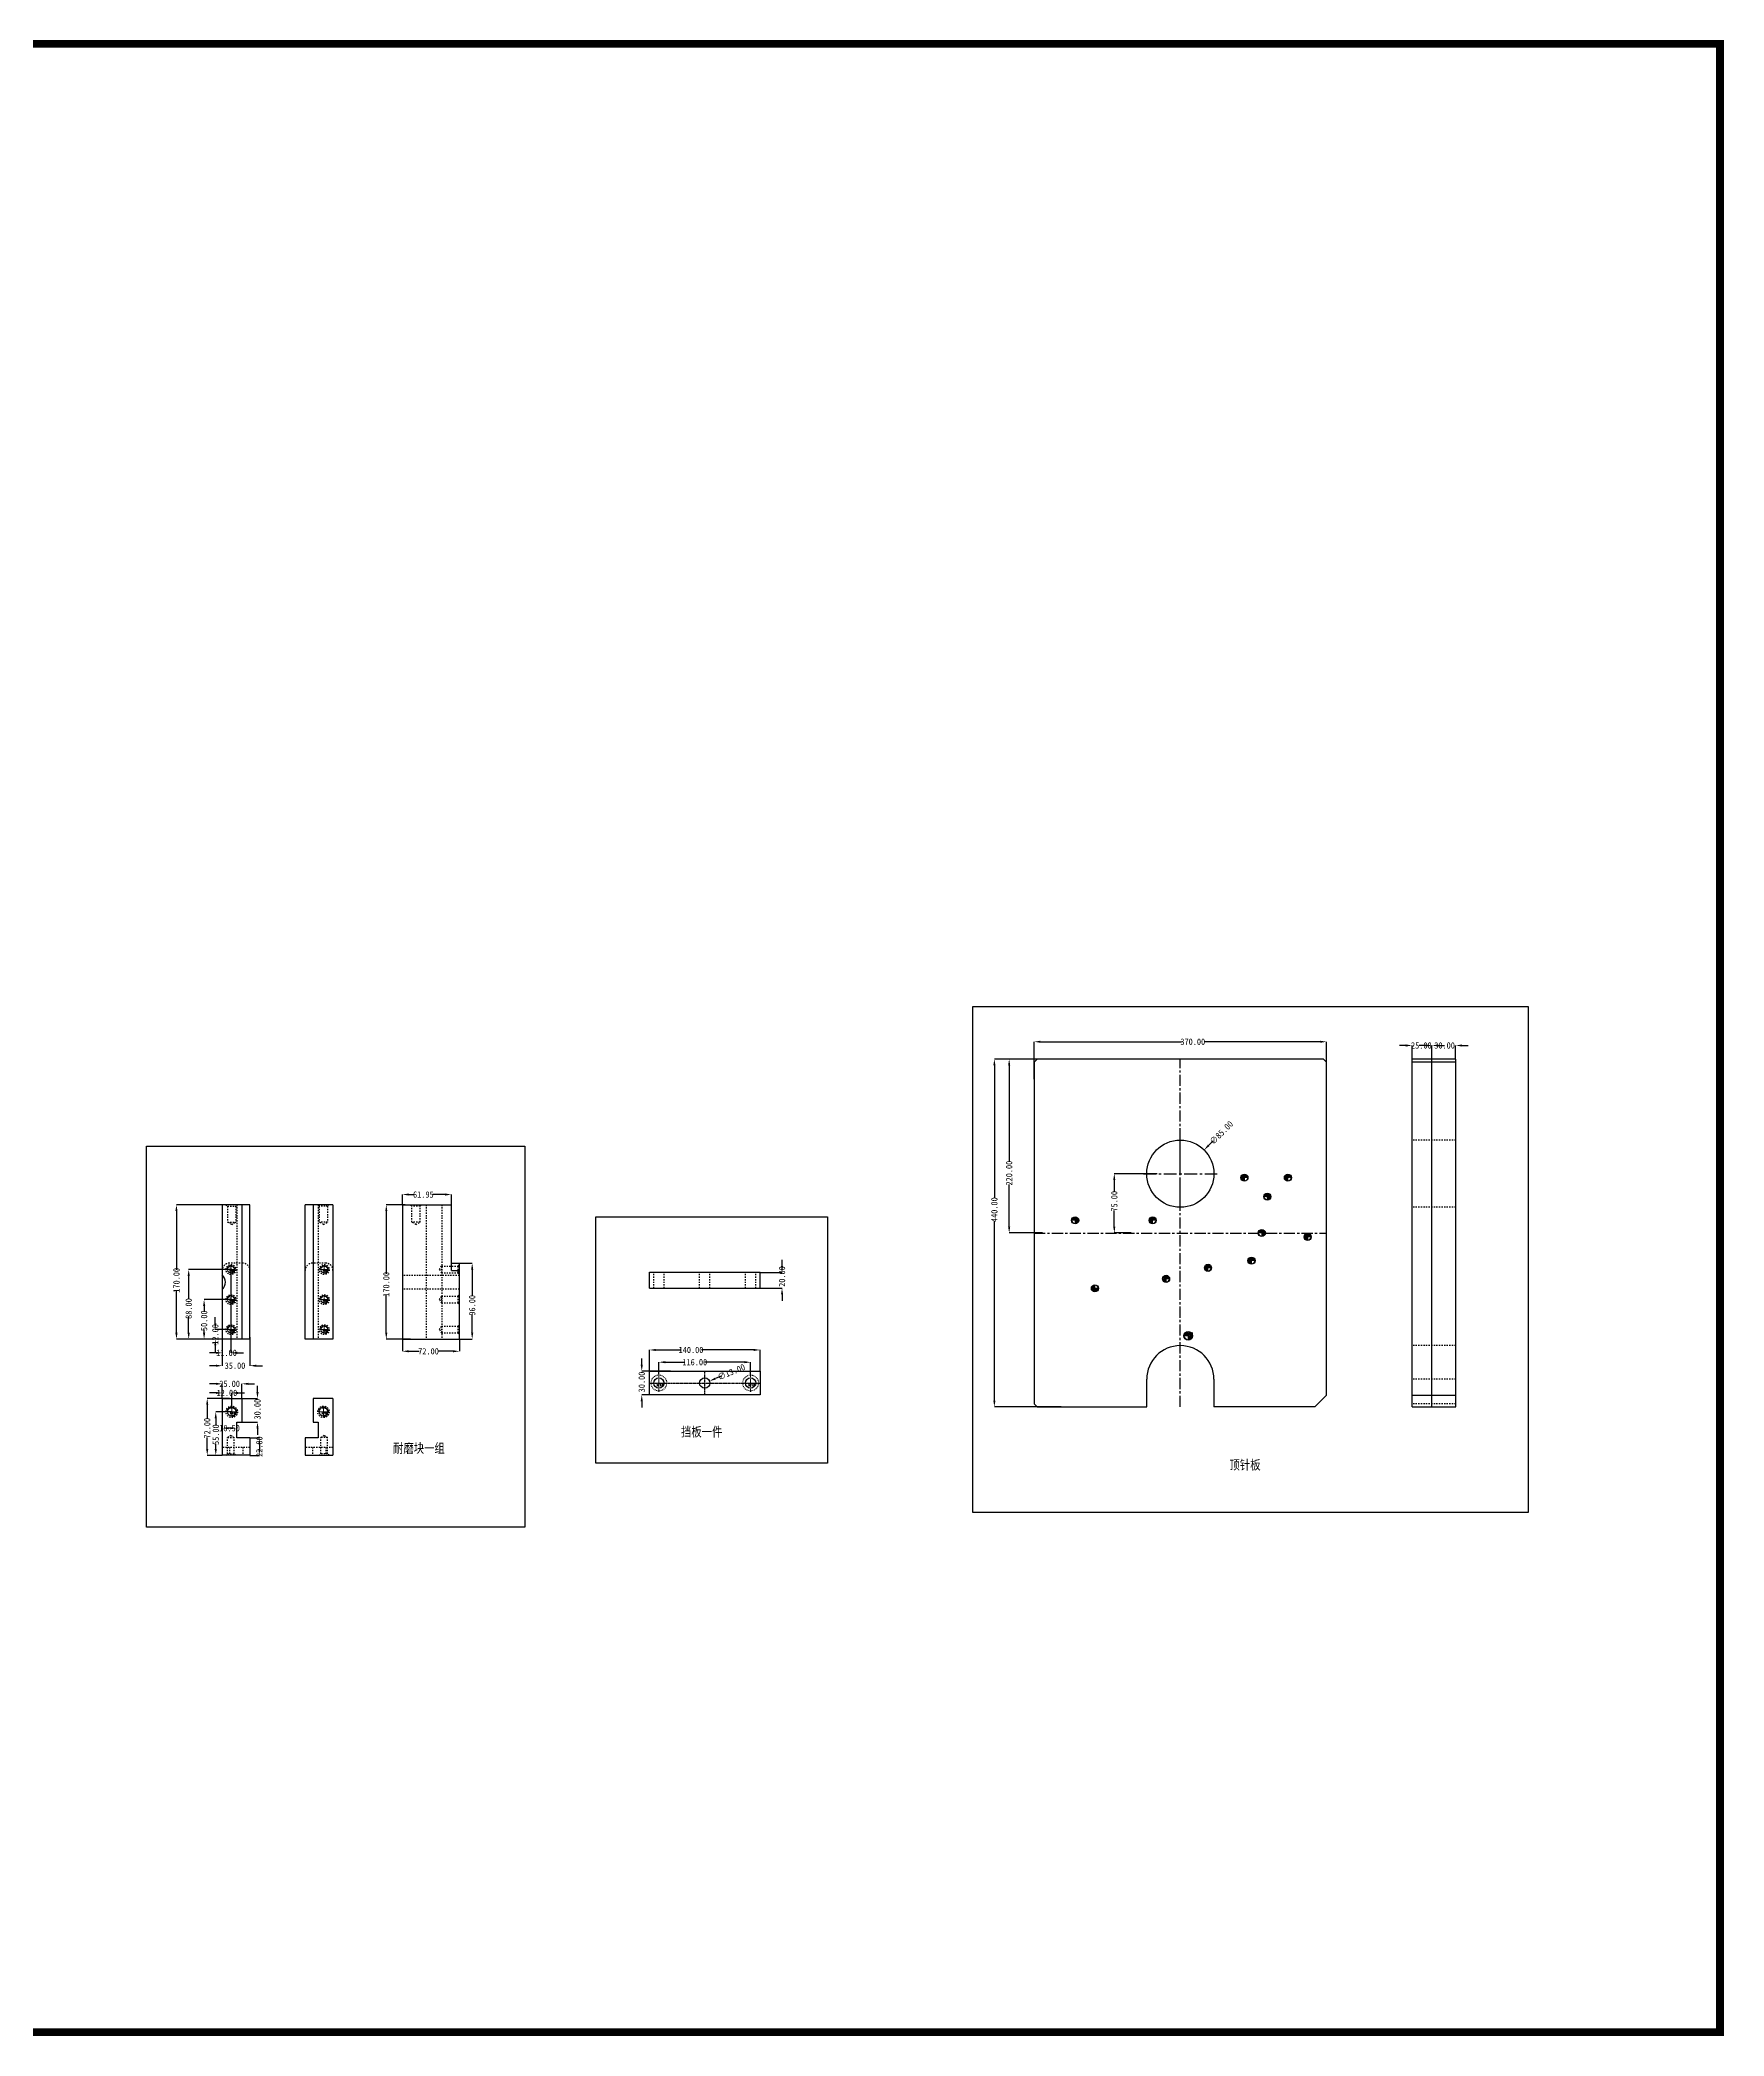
# Model space of a CAD drawing. Header units: millimetres. Extents: x 1188 to 10032, y -1727 to 798.
# Drawn here: x 7902 to 10032, y -1727 to 798 of the extents above; entities that cross this region are included whole.
import ezdxf
from ezdxf.enums import TextEntityAlignment as Align

# ---------------------------------------------------------------- set-up
doc = ezdxf.new("R2010")
doc.units = ezdxf.units.MM
doc.header["$LTSCALE"] = 16.335
doc.header["$PDMODE"] = 3
doc.header["$PDSIZE"] = 0.3125
doc.linetypes.add('CENTER', pattern=[0.6, 0.375, -0.075, 0.075, -0.075])
doc.linetypes.add('HIDDEN', pattern=[0.2, 0.1, -0.1])
doc.layers.get('0').update_dxf_attribs({"linetype": 'CONTINUOUS'})
doc.layers.get('Defpoints').update_dxf_attribs({"linetype": 'CONTINUOUS'})
doc.layers.add('DEFAULT_2', color=8, linetype='HIDDEN')
doc.layers.add('epin', color=13, linetype='CONTINUOUS', lineweight=9)
doc.layers.add('screw', color=33, linetype='CONTINUOUS', lineweight=13)
doc.styles.get("Standard").update_dxf_attribs({"font": 'txt', "width": 0.8})
doc.styles.add('TXT', font='txt.shx', dxfattribs={"bigfont": 'gbcbig.shx'})
doc.styles.add('TXT05', font='txt.shx', dxfattribs={"width": 0.5, "bigfont": 'gbcbig.shx'})
doc.dimstyles.new('11', dxfattribs={"dimtxt": 8, "dimasz": 8, "dimexe": 0, "dimexo": 0, "dimgap": 0, "dimtad": 0, "dimzin": 0, "dimdsep": 46, "dimtxsty": 'Standard', "dimcen": 0, "dimclrd": 4, "dimclre": 4, "dimclrt": 6, "dimazin": 0, "dimtfac": 1, "dimtofl": 0, "dimtmove": 0, "dimatfit": 3, "dimfxl": 0, "dimtolj": 1, "dimtzin": 0, "dimarcsym": 0})

# ---------------------------------------------------------------- blocks, each defined once
blk = doc.blocks.new('screw_m10_g')
at = {"layer": 'screw', "color": 1, "linetype": 'CENTER', "ltscale": 0.310989}
for p, q in [((-5.5, 0), (5.5, 0)), ((0, -5.5), (0, 5.5))]:
    blk.add_line(p, q, dxfattribs=at)
at = {"layer": 'screw', "color": 33, "linetype": 'HIDDEN', "ltscale": 0.310989}
blk.add_circle((0, 0), 4.25, dxfattribs=at)
at = {"layer": 'screw', "color": 92, "linetype": 'HIDDEN', "ltscale": 0.310989}
blk.add_arc((0, 0), 5, 270, 180, dxfattribs=at)
at = {"layer": 'screw', "color": 6, "style": 'TXT'}
blk.add_text('M10', height=2, dxfattribs=at).set_placement((-1.7, -2.5))
blk = doc.blocks.new('screw_m12_g')
at = {"layer": 'screw', "color": 1, "linetype": 'CENTER', "ltscale": 0.24}
for p, q in [((-6.6, 0), (6.6, 0)), ((0, -6.6), (0, 6.6))]:
    blk.add_line(p, q, dxfattribs=at)
at = {"layer": 'screw', "color": 33, "linetype": 'HIDDEN', "ltscale": 0.24}
blk.add_circle((0, 0), 5.25, dxfattribs=at)
at = {"layer": 'screw', "color": 92, "linetype": 'HIDDEN', "ltscale": 0.24}
blk.add_arc((0, 0), 6, 270, 180, dxfattribs=at)
at = {"layer": 'screw', "color": 6, "style": 'TXT'}
blk.add_text('M12', height=2.4, dxfattribs=at).set_placement((-2.04, -3))
blk = doc.blocks.new('*D251')
at = {"color": 4, "lineweight": -2, "transparency": 16777216}
for p, q in [((8167.8, -970.4), (8179.8, -970.4)), ((8179.8, -978.4), (8179.8, -984.4)), ((8167.8, -992.4), (8179.8, -992.4))]:
    blk.add_line(p, q, dxfattribs=at)
at = {"color": 4, "transparency": 16777216}
for points in [[(8178.4, -978.4), (8181.1, -978.4), (8179.8, -970.4)], [(8178.4, -984.4), (8181.1, -984.4), (8179.8, -992.4)]]:
    blk.add_solid(points, dxfattribs=at)
at = {"layer": 'Defpoints', "color": 0, "transparency": 16777216}
for p in [(8167.8, -970.4), (8167.8, -992.4), (8179.8, -992.4)]:
    blk.add_point(p, dxfattribs=at)
at = {"color": 6, "transparency": 16777216, "insert": (8179.8, -981.4), "char_height": 8, "attachment_point": 5, "rotation": 90}
blk.add_mtext('\\A1;22.00', dxfattribs=at)
blk = doc.blocks.new('*D252')
at = {"color": 4, "lineweight": -2, "transparency": 16777216}
for p, q in [((8124.8, -901.9), (8116.8, -901.9)), ((8132.8, -920.4), (8132.8, -901.9)), ((8157.8, -920.4), (8157.8, -901.9)), ((8165.8, -901.9), (8173.8, -901.9))]:
    blk.add_line(p, q, dxfattribs=at)
at = {"color": 4, "transparency": 16777216}
for points in [[(8124.8, -900.6), (8124.8, -903.3), (8132.8, -901.9)], [(8165.8, -900.6), (8165.8, -903.3), (8157.8, -901.9)]]:
    blk.add_solid(points, dxfattribs=at)
at = {"layer": 'Defpoints', "color": 0, "transparency": 16777216}
for p in [(8132.8, -901.9), (8132.8, -920.4), (8157.8, -920.4)]:
    blk.add_point(p, dxfattribs=at)
at = {"color": 6, "transparency": 16777216, "insert": (8142.2, -901.9), "char_height": 8, "attachment_point": 5}
blk.add_mtext('\\A1;25.00', dxfattribs=at)
blk = doc.blocks.new('*D253')
at = {"color": 4, "lineweight": -2, "transparency": 16777216}
for p, q in [((8142.2, -920.4), (8113.9, -920.4)), ((8113.9, -928.4), (8113.9, -946.4)), ((8113.9, -984.4), (8113.9, -969.9)), ((8132.8, -992.4), (8113.9, -992.4))]:
    blk.add_line(p, q, dxfattribs=at)
at = {"color": 4, "transparency": 16777216}
for points in [[(8112.5, -928.4), (8115.2, -928.4), (8113.9, -920.4)], [(8112.5, -984.4), (8115.2, -984.4), (8113.9, -992.4)]]:
    blk.add_solid(points, dxfattribs=at)
at = {"layer": 'Defpoints', "color": 0, "transparency": 16777216}
for p in [(8142.2, -920.4), (8113.9, -992.4), (8132.8, -992.4)]:
    blk.add_point(p, dxfattribs=at)
at = {"color": 6, "transparency": 16777216, "insert": (8113.9, -958.1), "char_height": 8, "attachment_point": 5, "rotation": 90}
blk.add_mtext('\\A1;72.00', dxfattribs=at)
blk = doc.blocks.new('*D254')
at = {"color": 4, "lineweight": -2, "transparency": 16777216}
for p, q in [((8144.8, -937.4), (8124.7, -937.4)), ((8124.7, -945.4), (8124.7, -954.5)), ((8124.7, -984.4), (8124.7, -977.9)), ((8132.8, -992.4), (8124.7, -992.4))]:
    blk.add_line(p, q, dxfattribs=at)
at = {"color": 4, "transparency": 16777216}
for points in [[(8123.3, -945.4), (8126, -945.4), (8124.7, -937.4)], [(8123.3, -984.4), (8126, -984.4), (8124.7, -992.4)]]:
    blk.add_solid(points, dxfattribs=at)
at = {"layer": 'Defpoints', "color": 0, "transparency": 16777216}
for p in [(8144.8, -937.4), (8124.7, -992.4), (8132.8, -992.4)]:
    blk.add_point(p, dxfattribs=at)
at = {"color": 6, "transparency": 16777216, "insert": (8124.7, -966.2), "char_height": 8, "attachment_point": 5, "rotation": 90}
blk.add_mtext('\\A1;55.00', dxfattribs=at)
blk = doc.blocks.new('*D255')
at = {"color": 4, "lineweight": -2, "transparency": 16777216}
for p, q in [((8177.4, -912.4), (8177.4, -904.4)), ((8155.3, -920.4), (8177.4, -920.4)), ((8157.8, -950.4), (8177.4, -950.4)), ((8177.4, -958.4), (8177.4, -966.4))]:
    blk.add_line(p, q, dxfattribs=at)
at = {"color": 4, "transparency": 16777216}
for points in [[(8176.1, -912.4), (8178.8, -912.4), (8177.4, -920.4)], [(8176.1, -958.4), (8178.8, -958.4), (8177.4, -950.4)]]:
    blk.add_solid(points, dxfattribs=at)
at = {"layer": 'Defpoints', "color": 0, "transparency": 16777216}
for p in [(8155.3, -920.4), (8157.8, -950.4), (8177.4, -950.4)]:
    blk.add_point(p, dxfattribs=at)
at = {"color": 6, "transparency": 16777216, "insert": (8177.4, -934), "char_height": 8, "attachment_point": 5, "rotation": 90}
blk.add_mtext('\\A1;30.00', dxfattribs=at)
blk = doc.blocks.new('*D256')
at = {"color": 4, "lineweight": -2, "transparency": 16777216}
for p, q in [((8132.8, -956.5), (8132.8, -958)), ((8143.3, -958), (8140.8, -958)), ((8151.3, -956.5), (8151.3, -958))]:
    blk.add_line(p, q, dxfattribs=at)
at = {"color": 4, "transparency": 16777216}
for points in [[(8140.8, -956.7), (8140.8, -959.4), (8132.8, -958)], [(8143.3, -956.7), (8143.3, -959.4), (8151.3, -958)]]:
    blk.add_solid(points, dxfattribs=at)
at = {"layer": 'Defpoints', "color": 0, "transparency": 16777216}
for p in [(8132.8, -956.5), (8132.8, -958), (8151.3, -956.5)]:
    blk.add_point(p, dxfattribs=at)
at = {"color": 6, "transparency": 16777216, "insert": (8142.1, -958), "char_height": 8, "attachment_point": 5}
blk.add_mtext('\\A1;18.50', dxfattribs=at)
blk = doc.blocks.new('*D257')
at = {"color": 4, "lineweight": -2, "transparency": 16777216}
for p, q in [((8124.1, -825.4), (8124.1, -817.4)), ((8141.8, -833.4), (8124.1, -833.4)), ((8140.5, -845.4), (8124.1, -845.4)), ((8124.1, -853.4), (8124.1, -861.4))]:
    blk.add_line(p, q, dxfattribs=at)
at = {"color": 4, "transparency": 16777216}
for points in [[(8122.7, -825.4), (8125.4, -825.4), (8124.1, -833.4)], [(8122.7, -853.4), (8125.4, -853.4), (8124.1, -845.4)]]:
    blk.add_solid(points, dxfattribs=at)
at = {"layer": 'Defpoints', "color": 0, "transparency": 16777216}
for p in [(8124.1, -845.4), (8140.5, -845.4), (8141.8, -833.4)]:
    blk.add_point(p, dxfattribs=at)
at = {"color": 6, "transparency": 16777216, "insert": (8124.1, -839.4), "char_height": 8, "attachment_point": 5, "rotation": 90}
blk.add_mtext('\\A1;12.00', dxfattribs=at)
blk = doc.blocks.new('*D258')
at = {"color": 4, "lineweight": -2, "transparency": 16777216}
for p, q in [((8143.8, -795.4), (8109.9, -795.4)), ((8109.9, -803.4), (8109.9, -810.9)), ((8109.9, -837.4), (8109.9, -833.3)), ((8140.5, -845.4), (8109.9, -845.4))]:
    blk.add_line(p, q, dxfattribs=at)
at = {"color": 4, "transparency": 16777216}
for points in [[(8108.6, -803.4), (8111.3, -803.4), (8109.9, -795.4)], [(8108.6, -837.4), (8111.3, -837.4), (8109.9, -845.4)]]:
    blk.add_solid(points, dxfattribs=at)
at = {"layer": 'Defpoints', "color": 0, "transparency": 16777216}
for p in [(8109.9, -795.4), (8143.8, -795.4), (8140.5, -845.4)]:
    blk.add_point(p, dxfattribs=at)
at = {"color": 6, "transparency": 16777216, "insert": (8109.9, -822.1), "char_height": 8, "attachment_point": 5, "rotation": 90}
blk.add_mtext('\\A1;50.00', dxfattribs=at)
blk = doc.blocks.new('*D259')
at = {"color": 4, "lineweight": -2, "transparency": 16777216}
for p, q in [((8143.8, -757.4), (8090.4, -757.4)), ((8090.4, -765.4), (8090.4, -795)), ((8090.4, -837.4), (8090.4, -818.4)), ((8140.5, -845.4), (8090.4, -845.4))]:
    blk.add_line(p, q, dxfattribs=at)
at = {"color": 4, "transparency": 16777216}
for points in [[(8089.1, -765.4), (8091.8, -765.4), (8090.4, -757.4)], [(8089.1, -837.4), (8091.8, -837.4), (8090.4, -845.4)]]:
    blk.add_solid(points, dxfattribs=at)
at = {"layer": 'Defpoints', "color": 0, "transparency": 16777216}
for p in [(8090.4, -757.4), (8143.8, -757.4), (8140.5, -845.4)]:
    blk.add_point(p, dxfattribs=at)
at = {"color": 6, "transparency": 16777216, "insert": (8090.4, -806.7), "char_height": 8, "attachment_point": 5, "rotation": 90}
blk.add_mtext('\\A1;88.00', dxfattribs=at)
blk = doc.blocks.new('*D260')
at = {"color": 4, "lineweight": -2, "transparency": 16777216}
for p, q in [((8132.8, -675.4), (8075, -675.4)), ((8075, -683.4), (8075, -757.6)), ((8075, -837.4), (8075, -784.3)), ((8140.5, -845.4), (8075, -845.4))]:
    blk.add_line(p, q, dxfattribs=at)
at = {"color": 4, "transparency": 16777216}
for points in [[(8073.6, -683.4), (8076.3, -683.4), (8075, -675.4)], [(8073.6, -837.4), (8076.3, -837.4), (8075, -845.4)]]:
    blk.add_solid(points, dxfattribs=at)
at = {"layer": 'Defpoints', "color": 0, "transparency": 16777216}
for p in [(8075, -675.4), (8132.8, -675.4), (8140.5, -845.4)]:
    blk.add_point(p, dxfattribs=at)
at = {"color": 6, "transparency": 16777216, "insert": (8075, -771), "char_height": 8, "attachment_point": 5, "rotation": 90}
blk.add_mtext('\\A1;170.00', dxfattribs=at)
blk = doc.blocks.new('*D261')
at = {"color": 4, "lineweight": -2, "transparency": 16777216}
for p, q in [((8132.8, -753), (8132.8, -862.7)), ((8143.8, -755.4), (8143.8, -862.7)), ((8124.8, -862.7), (8116.8, -862.7)), ((8151.8, -862.7), (8159.8, -862.7))]:
    blk.add_line(p, q, dxfattribs=at)
at = {"color": 4, "transparency": 16777216}
for points in [[(8124.8, -861.4), (8124.8, -864.1), (8132.8, -862.7)], [(8151.8, -861.4), (8151.8, -864.1), (8143.8, -862.7)]]:
    blk.add_solid(points, dxfattribs=at)
at = {"layer": 'Defpoints', "color": 0, "transparency": 16777216}
for p in [(8132.8, -753), (8143.8, -755.4), (8132.8, -862.7)]:
    blk.add_point(p, dxfattribs=at)
at = {"color": 6, "transparency": 16777216, "insert": (8138.3, -862.7), "char_height": 8, "attachment_point": 5}
blk.add_mtext('\\A1;11.00', dxfattribs=at)
blk = doc.blocks.new('*D262')
at = {"color": 4, "lineweight": -2, "transparency": 16777216}
for p, q in [((8132.8, -843), (8132.8, -879)), ((8167.8, -843), (8167.8, -879)), ((8124.8, -879), (8116.8, -879)), ((8175.8, -879), (8183.8, -879))]:
    blk.add_line(p, q, dxfattribs=at)
at = {"color": 4, "transparency": 16777216}
for points in [[(8124.8, -877.7), (8124.8, -880.4), (8132.8, -879)], [(8175.8, -877.7), (8175.8, -880.4), (8167.8, -879)]]:
    blk.add_solid(points, dxfattribs=at)
at = {"layer": 'Defpoints', "color": 0, "transparency": 16777216}
for p in [(8132.8, -843), (8167.8, -843), (8167.8, -879)]:
    blk.add_point(p, dxfattribs=at)
at = {"color": 6, "transparency": 16777216, "insert": (8149, -879), "char_height": 8, "attachment_point": 5}
blk.add_mtext('\\A1;35.00', dxfattribs=at)
blk = doc.blocks.new('*D263')
at = {"color": 4, "lineweight": -2, "transparency": 16777216}
for p, q in [((8360.7, -675.4), (8360.7, -662.5)), ((8368.7, -662.5), (8375.5, -662.5)), ((8414.6, -662.5), (8399, -662.5)), ((8422.6, -675.4), (8422.6, -662.5))]:
    blk.add_line(p, q, dxfattribs=at)
at = {"color": 4, "transparency": 16777216}
for points in [[(8368.7, -661.1), (8368.7, -663.8), (8360.7, -662.5)], [(8414.6, -661.1), (8414.6, -663.8), (8422.6, -662.5)]]:
    blk.add_solid(points, dxfattribs=at)
at = {"layer": 'Defpoints', "color": 0, "transparency": 16777216}
for p in [(8360.7, -662.5), (8360.7, -675.4), (8422.6, -675.4)]:
    blk.add_point(p, dxfattribs=at)
at = {"color": 6, "transparency": 16777216, "insert": (8387.2, -662.5), "char_height": 8, "attachment_point": 5}
blk.add_mtext('\\A1;61.95', dxfattribs=at)
blk = doc.blocks.new('*D264')
at = {"color": 4, "lineweight": -2, "transparency": 16777216}
for p, q in [((8360.7, -843.8), (8360.7, -860.8)), ((8432.7, -845.4), (8432.7, -860.8)), ((8368.7, -860.8), (8381.9, -860.8)), ((8424.7, -860.8), (8405.4, -860.8))]:
    blk.add_line(p, q, dxfattribs=at)
at = {"color": 4, "transparency": 16777216}
for points in [[(8368.7, -859.4), (8368.7, -862.1), (8360.7, -860.8)], [(8424.7, -859.4), (8424.7, -862.1), (8432.7, -860.8)]]:
    blk.add_solid(points, dxfattribs=at)
at = {"layer": 'Defpoints', "color": 0, "transparency": 16777216}
for p in [(8360.7, -843.8), (8432.7, -845.4), (8360.7, -860.8)]:
    blk.add_point(p, dxfattribs=at)
at = {"color": 6, "transparency": 16777216, "insert": (8393.7, -860.8), "char_height": 8, "attachment_point": 5}
blk.add_mtext('\\A1;72.00', dxfattribs=at)
blk = doc.blocks.new('*D265')
at = {"color": 4, "lineweight": -2, "transparency": 16777216}
for p, q in [((8432.7, -749.4), (8448.9, -749.4)), ((8448.9, -757.4), (8448.9, -790.8)), ((8448.9, -837.4), (8448.9, -814.3)), ((8427, -845.4), (8448.9, -845.4))]:
    blk.add_line(p, q, dxfattribs=at)
at = {"color": 4, "transparency": 16777216}
for points in [[(8447.6, -757.4), (8450.3, -757.4), (8448.9, -749.4)], [(8447.6, -837.4), (8450.3, -837.4), (8448.9, -845.4)]]:
    blk.add_solid(points, dxfattribs=at)
at = {"layer": 'Defpoints', "color": 0, "transparency": 16777216}
for p in [(8432.7, -749.4), (8427, -845.4), (8448.9, -845.4)]:
    blk.add_point(p, dxfattribs=at)
at = {"color": 6, "transparency": 16777216, "insert": (8448.9, -802.6), "char_height": 8, "attachment_point": 5, "rotation": 90}
blk.add_mtext('\\A1;96.00', dxfattribs=at)
blk = doc.blocks.new('*D266')
at = {"color": 4, "lineweight": -2, "transparency": 16777216}
for p, q in [((8364, -675.4), (8340.3, -675.4)), ((8340.3, -683.4), (8340.3, -762.7)), ((8340.3, -837.4), (8340.3, -789.4)), ((8370.9, -845.4), (8340.3, -845.4))]:
    blk.add_line(p, q, dxfattribs=at)
at = {"color": 4, "transparency": 16777216}
for points in [[(8339, -683.4), (8341.6, -683.4), (8340.3, -675.4)], [(8339, -837.4), (8341.6, -837.4), (8340.3, -845.4)]]:
    blk.add_solid(points, dxfattribs=at)
at = {"layer": 'Defpoints', "color": 0, "transparency": 16777216}
for p in [(8364, -675.4), (8340.3, -845.4), (8370.9, -845.4)]:
    blk.add_point(p, dxfattribs=at)
at = {"color": 6, "transparency": 16777216, "insert": (8340.3, -776.1), "char_height": 8, "attachment_point": 5, "rotation": 90}
blk.add_mtext('\\A1;170.00', dxfattribs=at)
blk = doc.blocks.new('*D267')
at = {"color": 4, "lineweight": -2, "transparency": 16777216}
for p, q in [((8124.8, -913.4), (8116.8, -913.4)), ((8132.8, -916), (8132.8, -913.4)), ((8144.8, -931.4), (8144.8, -913.4)), ((8152.8, -913.4), (8160.8, -913.4))]:
    blk.add_line(p, q, dxfattribs=at)
at = {"color": 4, "transparency": 16777216}
for points in [[(8124.8, -912.1), (8124.8, -914.8), (8132.8, -913.4)], [(8152.8, -912.1), (8152.8, -914.8), (8144.8, -913.4)]]:
    blk.add_solid(points, dxfattribs=at)
at = {"layer": 'Defpoints', "color": 0, "transparency": 16777216}
for p in [(8132.8, -913.4), (8132.8, -916), (8144.8, -931.4)]:
    blk.add_point(p, dxfattribs=at)
at = {"color": 6, "transparency": 16777216, "insert": (8138.8, -913.4), "char_height": 8, "attachment_point": 5}
blk.add_mtext('\\A1;12.00', dxfattribs=at)
blk = doc.blocks.new('*D268')
at = {"color": 4, "lineweight": -2, "transparency": 16777216}
for p, q in [((8840.7, -752.9), (8840.7, -744.9)), ((8813, -760.9), (8840.7, -760.9)), ((8813, -780.9), (8840.7, -780.9)), ((8840.7, -788.9), (8840.7, -796.9))]:
    blk.add_line(p, q, dxfattribs=at)
at = {"color": 4, "transparency": 16777216}
for points in [[(8839.4, -752.9), (8842.1, -752.9), (8840.7, -760.9)], [(8839.4, -788.9), (8842.1, -788.9), (8840.7, -780.9)]]:
    blk.add_solid(points, dxfattribs=at)
at = {"layer": 'Defpoints', "color": 0, "transparency": 16777216}
for p in [(8813, -760.9), (8813, -780.9), (8840.7, -780.9)]:
    blk.add_point(p, dxfattribs=at)
at = {"color": 6, "transparency": 16777216, "insert": (8840.7, -766.2), "char_height": 8, "attachment_point": 5, "rotation": 90}
blk.add_mtext('\\A1;20.00', dxfattribs=at)
blk = doc.blocks.new('screw_m12_i')
at = {"layer": 'screw', "color": 1, "linetype": 'CENTER', "ltscale": 0.621977}
for p, q in [((-11, 0), (11, 0)), ((0, -11), (0, 11))]:
    blk.add_line(p, q, dxfattribs=at)
at = {"layer": 'screw', "color": 8, "linetype": 'HIDDEN', "ltscale": 0.621977}
blk.add_circle((0, 0), 10, dxfattribs=at)
at = {"layer": 'screw', "color": 33}
blk.add_circle((0, 0), 6.5, dxfattribs=at)
at = {"layer": 'screw', "color": 6, "style": 'TXT'}
blk.add_text('M12', height=3, dxfattribs=at).set_placement((-2.6, -4))
blk = doc.blocks.new('*D269')
at = {"color": 4, "lineweight": -2, "transparency": 16777216}
blk.add_line((8763.8, -892.3), (8756.4, -895.3), dxfattribs=at)
at = {"color": 4, "transparency": 16777216}
blk.add_solid([(8755.9, -894.1), (8756.9, -896.6), (8749, -898.4)], dxfattribs=at)
at = {"layer": 'Defpoints', "color": 0, "transparency": 16777216}
for p in [(8737, -903.4), (8749, -898.4)]:
    blk.add_point(p, dxfattribs=at)
at = {"color": 6, "transparency": 16777216, "insert": (8776.6, -887), "char_height": 8, "attachment_point": 5, "rotation": 22.4993}
blk.add_mtext('\\A1;∅13.00', dxfattribs=at)
blk = doc.blocks.new('*D270')
at = {"color": 4, "lineweight": -2, "transparency": 16777216}
for p, q in [((8673, -885.9), (8673, -859.1)), ((8681, -859.1), (8712.2, -859.1)), ((8805, -859.1), (8738.9, -859.1)), ((8813, -885.9), (8813, -859.1))]:
    blk.add_line(p, q, dxfattribs=at)
at = {"color": 4, "transparency": 16777216}
for points in [[(8681, -857.8), (8681, -860.4), (8673, -859.1)], [(8805, -857.8), (8805, -860.4), (8813, -859.1)]]:
    blk.add_solid(points, dxfattribs=at)
at = {"layer": 'Defpoints', "color": 0, "transparency": 16777216}
for p in [(8673, -859.1), (8673, -885.9), (8813, -885.9)]:
    blk.add_point(p, dxfattribs=at)
at = {"color": 6, "transparency": 16777216, "insert": (8725.6, -859.1), "char_height": 8, "attachment_point": 5}
blk.add_mtext('\\A1;140.00', dxfattribs=at)
blk = doc.blocks.new('*D271')
at = {"color": 4, "lineweight": -2, "transparency": 16777216}
for p, q in [((8685, -889.9), (8685, -874.6)), ((8693, -874.6), (8717.6, -874.6)), ((8793, -874.6), (8743.2, -874.6)), ((8801, -889.9), (8801, -874.6))]:
    blk.add_line(p, q, dxfattribs=at)
at = {"color": 4, "transparency": 16777216}
for points in [[(8693, -873.2), (8693, -875.9), (8685, -874.6)], [(8793, -873.2), (8793, -875.9), (8801, -874.6)]]:
    blk.add_solid(points, dxfattribs=at)
at = {"layer": 'Defpoints', "color": 0, "transparency": 16777216}
for p in [(8685, -874.6), (8685, -889.9), (8801, -889.9)]:
    blk.add_point(p, dxfattribs=at)
at = {"color": 6, "transparency": 16777216, "insert": (8730.4, -874.6), "char_height": 8, "attachment_point": 5}
blk.add_mtext('\\A1;116.00', dxfattribs=at)
blk = doc.blocks.new('*D272')
at = {"color": 4, "lineweight": -2, "transparency": 16777216}
for p, q in [((8663.3, -877.9), (8663.3, -869.9)), ((8699.8, -885.9), (8663.3, -885.9)), ((8699.8, -915.9), (8663.3, -915.9)), ((8663.3, -923.9), (8663.3, -931.9))]:
    blk.add_line(p, q, dxfattribs=at)
at = {"color": 4, "transparency": 16777216}
for points in [[(8662, -877.9), (8664.7, -877.9), (8663.3, -885.9)], [(8662, -923.9), (8664.7, -923.9), (8663.3, -915.9)]]:
    blk.add_solid(points, dxfattribs=at)
at = {"layer": 'Defpoints', "color": 0, "transparency": 16777216}
for p in [(8699.8, -885.9), (8663.3, -915.9), (8699.8, -915.9)]:
    blk.add_point(p, dxfattribs=at)
at = {"color": 6, "transparency": 16777216, "insert": (8663.3, -899.6), "char_height": 8, "attachment_point": 5, "rotation": 90}
blk.add_mtext('\\A1;30.00', dxfattribs=at)
blk = doc.blocks.new('epin_ejp_10')
at = {"layer": 'epin'}
h = blk.add_hatch(dxfattribs=at)
h.set_pattern_fill('_ANSI31', color=123, scale=0.25, angle=90, style=0)
h.set_pattern_definition([(135, (-1645.23396, 6741.0989), (-0.56126601, -0.56126601), [])])
h.paths.add_polyline_path([(0, 5, 0.414214), (-5, 0), (0, 0)])
h.paths.add_polyline_path([(5, 0), (0, 0), (0, -5, 0.414214)])
at = {"layer": 'epin', "color": 1, "linetype": 'CENTER', "ltscale": 0.219913}
for p, q in [((-5.5, 0), (5.5, 0)), ((0, -5.5), (0, 5.5))]:
    blk.add_line(p, q, dxfattribs=at)
at = {"layer": 'epin'}
blk.add_circle((0, 0), 5, dxfattribs=at)
at = {"layer": 'epin', "color": 6, "style": 'TXT05', "width": 0.5}
blk.add_text('%%c10', height=3.5, dxfattribs=at).set_placement((0.2, 0.5))
blk = doc.blocks.new('epin_ejp_8')
at = {"layer": 'epin'}
h = blk.add_hatch(dxfattribs=at)
h.set_pattern_fill('_ANSI31', color=123, scale=0.2, angle=90, style=0)
h.set_pattern_definition([(135, (-1734.7099, 741.14124), (-0.4490128, -0.4490128), [])])
h.paths.add_polyline_path([(0, 4, 0.414214), (-4, 0), (0, 0)])
h.paths.add_polyline_path([(4, 0), (0, 0), (0, -4, 0.414214)])
at = {"layer": 'epin', "color": 1, "linetype": 'CENTER', "ltscale": 0.248791}
for p, q in [((-4.4, 0), (4.4, 0)), ((0, -4.4), (0, 4.4))]:
    blk.add_line(p, q, dxfattribs=at)
at = {"layer": 'epin'}
blk.add_circle((0, 0), 4, dxfattribs=at)
at = {"layer": 'epin', "color": 6, "style": 'TXT05', "width": 0.5}
blk.add_text('%%c8', height=2.8, dxfattribs=at).set_placement((1.3, 1.8), align=Align.MIDDLE)
blk = doc.blocks.new('5')
at = {"layer": 'epin', "xscale": -1}
for p in [(1815.8, -641.1), (1870.8, -641.1), (1699.7, -695.1), (1895.8, -716.1), (1769.7, -755.1), (1824.7, -746.1), (1716.7, -769.1)]:
    blk.add_blockref('epin_ejp_8', p, dxfattribs=at)
at = {"layer": 'epin'}
for name, p in [('epin_ejp_8', (1844.7, -665.1)), ('epin_ejp_8', (1601.7, -695.1)), ('epin_ejp_8', (1837.7, -711.1)), ('epin_ejp_10', (1744.7, -841.1))]:
    blk.add_blockref(name, p, dxfattribs=at)
at = {"layer": 'epin', "rotation": 180}
blk.add_blockref('epin_ejp_8', (1626.7, -781.1), dxfattribs=at)
blk = doc.blocks.new('*D273')
at = {"color": 4, "lineweight": -2, "transparency": 16777216}
blk.add_line((9385.7, -594.7), (9380, -600.4), dxfattribs=at)
at = {"color": 4, "transparency": 16777216}
blk.add_solid([(9379.1, -599.5), (9381, -601.3), (9374.4, -606.1)], dxfattribs=at)
at = {"layer": 'Defpoints', "color": 0, "transparency": 16777216}
for p in [(9374.4, -606.1), (9314.3, -666.2)]:
    blk.add_point(p, dxfattribs=at)
at = {"color": 6, "transparency": 16777216, "insert": (9396.2, -584.2), "char_height": 8, "attachment_point": 5, "rotation": 45.0441}
blk.add_mtext('\\A1;∅85.00', dxfattribs=at)
blk = doc.blocks.new('*D274')
at = {"color": 4, "lineweight": -2, "transparency": 16777216}
for p, q in [((9315, -636.1), (9260.9, -636.1)), ((9260.9, -644.1), (9260.9, -659.2)), ((9260.9, -703.1), (9260.9, -682.7)), ((9282.4, -711.1), (9260.9, -711.1))]:
    blk.add_line(p, q, dxfattribs=at)
at = {"color": 4, "transparency": 16777216}
for points in [[(9259.5, -644.1), (9262.2, -644.1), (9260.9, -636.1)], [(9259.5, -703.1), (9262.2, -703.1), (9260.9, -711.1)]]:
    blk.add_solid(points, dxfattribs=at)
at = {"layer": 'Defpoints', "color": 0, "transparency": 16777216}
for p in [(9315, -636.1), (9260.9, -711.1), (9282.4, -711.1)]:
    blk.add_point(p, dxfattribs=at)
at = {"color": 6, "transparency": 16777216, "insert": (9260.9, -671), "char_height": 8, "attachment_point": 5, "rotation": 90}
blk.add_mtext('\\A1;75.00', dxfattribs=at)
blk = doc.blocks.new('*D275')
at = {"color": 4, "lineweight": -2, "transparency": 16777216}
for p, q in [((9193.8, -491.1), (9127.9, -491.1)), ((9127.9, -499.1), (9127.9, -621)), ((9127.9, -703.1), (9127.9, -649.8)), ((9170.2, -711.1), (9127.9, -711.1))]:
    blk.add_line(p, q, dxfattribs=at)
at = {"color": 4, "transparency": 16777216}
for points in [[(9126.6, -499.1), (9129.3, -499.1), (9127.9, -491.1)], [(9126.6, -703.1), (9129.3, -703.1), (9127.9, -711.1)]]:
    blk.add_solid(points, dxfattribs=at)
at = {"layer": 'Defpoints', "color": 0, "transparency": 16777216}
for p in [(9193.8, -491.1), (9127.9, -711.1), (9170.2, -711.1)]:
    blk.add_point(p, dxfattribs=at)
at = {"color": 6, "transparency": 16777216, "insert": (9127.9, -635.4), "char_height": 8, "attachment_point": 5, "rotation": 90}
blk.add_mtext('\\A1;220.00', dxfattribs=at)
blk = doc.blocks.new('*D276')
at = {"color": 4, "lineweight": -2, "transparency": 16777216}
for p, q in [((9193.8, -491.1), (9109.2, -491.1)), ((9109.2, -499.1), (9109.2, -667.2)), ((9109.2, -923.1), (9109.2, -696)), ((9193.8, -931.1), (9109.2, -931.1))]:
    blk.add_line(p, q, dxfattribs=at)
at = {"color": 4, "transparency": 16777216}
for points in [[(9107.9, -499.1), (9110.6, -499.1), (9109.2, -491.1)], [(9107.9, -923.1), (9110.6, -923.1), (9109.2, -931.1)]]:
    blk.add_solid(points, dxfattribs=at)
at = {"layer": 'Defpoints', "color": 0, "transparency": 16777216}
for p in [(9193.8, -491.1), (9109.2, -931.1), (9193.8, -931.1)]:
    blk.add_point(p, dxfattribs=at)
at = {"color": 6, "transparency": 16777216, "insert": (9109.2, -681.6), "char_height": 8, "attachment_point": 5, "rotation": 90}
blk.add_mtext('\\A1;440.00', dxfattribs=at)
blk = doc.blocks.new('*D277')
at = {"color": 4, "lineweight": -2, "transparency": 16777216}
for p, q in [((9159.4, -516.4), (9159.4, -469.2)), ((9167.4, -469.2), (9345.7, -469.2)), ((9521.4, -469.2), (9374.5, -469.2)), ((9529.4, -516.4), (9529.4, -469.2))]:
    blk.add_line(p, q, dxfattribs=at)
at = {"color": 4, "transparency": 16777216}
for points in [[(9167.4, -467.9), (9167.4, -470.5), (9159.4, -469.2)], [(9521.4, -467.9), (9521.4, -470.5), (9529.4, -469.2)]]:
    blk.add_solid(points, dxfattribs=at)
at = {"layer": 'Defpoints', "color": 0, "transparency": 16777216}
for p in [(9529.4, -469.2), (9159.4, -516.4), (9529.4, -516.4)]:
    blk.add_point(p, dxfattribs=at)
at = {"color": 6, "transparency": 16777216, "insert": (9360.1, -469.2), "char_height": 8, "attachment_point": 5}
blk.add_mtext('\\A1;370.00', dxfattribs=at)
blk = doc.blocks.new('*D278')
at = {"color": 4, "lineweight": -2, "transparency": 16777216}
for p, q in [((9629.5, -473.9), (9621.5, -473.9)), ((9637.5, -491.1), (9637.5, -473.9)), ((9662.5, -491.1), (9662.5, -473.9)), ((9670.5, -473.9), (9678.5, -473.9))]:
    blk.add_line(p, q, dxfattribs=at)
at = {"color": 4, "transparency": 16777216}
for points in [[(9629.5, -472.6), (9629.5, -475.3), (9637.5, -473.9)], [(9670.5, -472.6), (9670.5, -475.3), (9662.5, -473.9)]]:
    blk.add_solid(points, dxfattribs=at)
at = {"layer": 'Defpoints', "color": 0, "transparency": 16777216}
for p in [(9637.5, -473.9), (9637.5, -491.1), (9662.5, -491.1)]:
    blk.add_point(p, dxfattribs=at)
at = {"color": 6, "transparency": 16777216, "insert": (9649.1, -473.9), "char_height": 8, "attachment_point": 5}
blk.add_mtext('\\A1;25.00', dxfattribs=at)
blk = doc.blocks.new('*D279')
at = {"color": 4, "lineweight": -2, "transparency": 16777216}
for p, q in [((9654.5, -473.9), (9646.5, -473.9)), ((9662.5, -491.1), (9662.5, -473.9)), ((9692.5, -491.1), (9692.5, -473.9)), ((9700.5, -473.9), (9708.5, -473.9))]:
    blk.add_line(p, q, dxfattribs=at)
at = {"color": 4, "transparency": 16777216}
for points in [[(9654.5, -472.6), (9654.5, -475.3), (9662.5, -473.9)], [(9700.5, -472.6), (9700.5, -475.3), (9692.5, -473.9)]]:
    blk.add_solid(points, dxfattribs=at)
at = {"layer": 'Defpoints', "color": 0, "transparency": 16777216}
for p in [(9692.5, -473.9), (9662.5, -491.1), (9692.5, -491.1)]:
    blk.add_point(p, dxfattribs=at)
at = {"color": 6, "transparency": 16777216, "insert": (9678.5, -473.9), "char_height": 8, "attachment_point": 5}
blk.add_mtext('\\A1;30.00', dxfattribs=at)

msp = doc.modelspace()

# ---------------------------------------------------------------- linework, layer by layer
at = {"color": 7, "linetype": 'Continuous'}
for p, q in [((9163.355, -491.141), (9159.355, -495.141)), ((9159.355, -495.141), (9159.355, -927.141)), ((9525.355, -491.141), (9163.355, -491.141)), ((9529.355, -495.141), (9525.355, -491.141)), ((9529.355, -916.141), (9529.355, -495.141)), ((9637.548, -931.141), (9637.548, -491.141)), ((9692.548, -491.141), (9637.548, -491.141)), ((9692.548, -495.141), (9637.548, -495.141)), ((9662.548, -931.141), (9662.548, -491.141)), ((9692.548, -931.141), (9692.548, -491.141)), ((8132.845, -675.361), (8132.845, -764.012)), ((8167.845, -675.361), (8132.845, -675.361)), ((8157.843, -675.361), (8157.843, -845.361)), ((8167.845, -845.361), (8167.845, -675.361)), ((8237.845, -845.361), (8237.845, -675.361)), ((8272.845, -675.361), (8237.845, -675.361)), ((8247.843, -675.361), (8247.843, -845.361)), ((8272.845, -675.361), (8272.845, -845.361)), ((8360.685, -675.361), (8360.685, -845.361)), ((8360.685, -675.361), (8422.635, -675.361)), ((8422.635, -758.361), (8422.635, -675.361)), ((8422.635, -749.361), (8432.685, -749.361)), ((8432.685, -845.361), (8432.685, -749.361)), ((8132.845, -782.711), (8132.845, -845.361)), ((8422.635, -758.361), (8432.685, -758.361)), ((8672.968, -780.867), (8672.968, -760.867)), ((8672.968, -760.867), (8812.968, -760.867)), ((8672.968, -780.867), (8812.968, -780.867)), ((8812.968, -780.867), (8812.968, -760.867)), ((8167.845, -845.361), (8132.845, -845.361)), ((8272.845, -845.361), (8237.845, -845.361)), ((8360.685, -845.361), (8432.685, -845.361)), ((8672.968, -915.894), (8672.968, -885.894)), ((8672.968, -885.894), (8812.968, -885.894)), ((8812.968, -885.894), (8812.968, -915.894)), ((9301.855, -931.141), (9301.855, -896.141)), ((9386.855, -896.141), (9386.855, -931.141)), ((8132.845, -920.362), (8132.845, -992.362)), ((8132.845, -920.362), (8157.843, -920.362)), ((8157.843, -920.362), (8157.843, -950.362)), ((8247.843, -920.362), (8247.843, -950.362)), ((8272.845, -920.362), (8247.843, -920.362)), ((8272.845, -920.362), (8272.845, -992.362)), ((8812.968, -915.894), (8672.968, -915.894)), ((9159.355, -927.141), (9163.355, -931.141)), ((9163.355, -931.141), (9301.855, -931.141)), ((9514.355, -931.141), (9386.855, -931.141)), ((9514.355, -931.141), (9529.355, -916.141)), ((9637.548, -916.141), (9692.548, -916.141)), ((9637.548, -931.141), (9692.548, -931.141)), ((8151.343, -970.362), (8151.343, -950.362)), ((8151.343, -950.362), (8157.843, -950.362)), ((8247.843, -950.362), (8254.343, -950.362)), ((8254.343, -950.362), (8254.343, -970.362)), ((8167.845, -970.362), (8151.343, -970.362)), ((8167.845, -970.362), (8167.845, -992.362)), ((8237.845, -970.362), (8237.845, -992.362)), ((8254.343, -970.362), (8237.845, -970.362)), ((8167.845, -992.362), (8132.845, -992.362)), ((8237.845, -992.362), (8272.845, -992.362))]:
    msp.add_line(p, q, dxfattribs=at)
at = {"color": 1, "linetype": 'CENTER', "ltscale": 2.301316}
for p, q in [((9344.355, -931.141), (9344.355, -491.141)), ((9159.355, -711.141), (9529.355, -711.141))]:
    msp.add_line(p, q, dxfattribs=at)
at = {"color": 1, "linetype": 'CENTER', "ltscale": 2.643404}
for p, q in [((9344.355, -682.891), (9344.355, -589.391)), ((9297.605, -636.141), (9391.105, -636.141))]:
    msp.add_line(p, q, dxfattribs=at)
at = {"color": 1, "linetype": 'CENTER', "ltscale": 0.186593}
for p, q in [((8672.968, -900.894), (8812.968, -900.894)), ((8742.968, -915.894), (8742.968, -885.894))]:
    msp.add_line(p, q, dxfattribs=at)
at = {"color": 3, "const_width": 10}
msp.add_lwpolyline([(1193.347, 793.145), (10026.909, 793.145), (10026.909, -1722.049), (1193.347, -1722.049)], close=True, dxfattribs=at)
for points in [[(9081.864, -424.434), (9784.204, -424.434), (9784.204, -1064.724), (9081.864, -1064.724)], [(8036.878, -601.308), (8515.333, -601.308), (8515.333, -1083.315), (8036.878, -1083.315)], [(8605.156, -690.549), (8898.048, -690.549), (8898.048, -1002.215), (8605.156, -1002.215)]]:
    msp.add_lwpolyline(points, close=True)
at = {"color": 7, "linetype": 'Continuous'}
for centre, radius in [((9344.355, -636.141), 42.5), ((9425.42, -641.141), 4.5), ((9480.42, -641.141), 4.5), ((9454.355, -665.141), 4.5), ((9211.355, -695.141), 4.5), ((9309.355, -695.141), 4.5), ((9447.355, -711.141), 4.5), ((9505.42, -716.141), 4.5), ((9379.355, -755.141), 4.5), ((9434.355, -746.141), 4.5), ((9236.355, -781.141), 4.5), ((9326.355, -769.141), 4.5), ((9354.355, -841.141), 5.5), ((8684.968, -900.894), 6.5), ((8742.968, -900.894), 6.5), ((8800.968, -900.894), 6.5)]:
    msp.add_circle(centre, radius, dxfattribs=at)
at = {"color": 2, "linetype": 'Continuous'}
msp.add_arc((8123.813, -773.361), 13, 314.011895, 45.988105, dxfattribs=at)
at = {"color": 7, "linetype": 'Continuous'}
msp.add_arc((9344.355, -896.141), 42.5, 0, 180, dxfattribs=at)
at = {"layer": 'DEFAULT_2', "color": 8, "linetype": 'HIDDEN'}
for p, q in [((9692.548, -593.641), (9637.548, -593.641)), ((8137.595, -675.361), (8139.595, -677.361)), ((8139.595, -677.361), (8139.595, -697.33)), ((8139.595, -677.361), (8150.095, -677.361)), ((8152.095, -675.361), (8150.095, -677.361)), ((8150.095, -677.361), (8150.095, -697.33)), ((8151.343, -675.361), (8151.343, -845.361)), ((8253.595, -675.361), (8255.595, -677.361)), ((8254.343, -675.361), (8254.343, -845.361)), ((8255.595, -677.361), (8255.595, -697.33)), ((8266.095, -677.361), (8255.595, -677.361)), ((8268.095, -675.361), (8266.095, -677.361)), ((8266.095, -677.361), (8266.095, -697.33)), ((8372.435, -677.361), (8370.435, -675.361)), ((8372.435, -697.33), (8372.435, -677.361)), ((8382.935, -677.361), (8372.435, -677.361)), ((8382.935, -677.361), (8384.935, -675.361)), ((8382.935, -697.33), (8382.935, -677.361)), ((8390.685, -675.361), (8390.685, -845.361)), ((8410.685, -675.361), (8410.685, -845.361)), ((9692.548, -678.641), (9637.548, -678.641)), ((8144.845, -700.361), (8139.595, -697.33)), ((8139.595, -697.33), (8150.095, -697.33)), ((8144.845, -700.361), (8150.095, -697.33)), ((8260.845, -700.361), (8255.595, -697.33)), ((8266.095, -697.33), (8255.595, -697.33)), ((8260.845, -700.361), (8266.095, -697.33)), ((8377.685, -700.361), (8372.435, -697.33)), ((8382.935, -697.33), (8372.435, -697.33)), ((8377.685, -700.361), (8382.935, -697.33)), ((8158.845, -749.361), (8141.845, -749.361)), ((8263.845, -749.361), (8246.845, -749.361)), ((8407.685, -757.361), (8410.138, -753.111)), ((8407.685, -757.361), (8410.138, -761.611)), ((8410.138, -753.111), (8410.138, -761.611)), ((8410.138, -753.111), (8430.685, -753.111)), ((8430.685, -753.111), (8432.685, -751.111)), ((8430.685, -753.111), (8430.685, -761.611)), ((8432.685, -764.72), (8360.685, -764.72)), ((8432.685, -782.002), (8360.685, -782.002)), ((8410.138, -761.611), (8430.685, -761.611)), ((8430.685, -761.611), (8432.685, -763.611)), ((8678.468, -780.867), (8678.468, -760.867)), ((8691.468, -780.867), (8691.468, -760.867)), ((8736.468, -780.867), (8736.468, -760.867)), ((8749.468, -780.867), (8749.468, -760.867)), ((8794.468, -780.867), (8794.468, -760.867)), ((8807.468, -780.867), (8807.468, -760.867)), ((8407.685, -795.361), (8410.138, -791.111)), ((8407.685, -795.361), (8410.138, -799.611)), ((8410.138, -791.111), (8410.138, -799.611)), ((8410.138, -791.111), (8430.685, -791.111)), ((8410.138, -799.611), (8430.685, -799.611)), ((8430.685, -791.111), (8432.685, -789.111)), ((8430.685, -791.111), (8430.685, -799.611)), ((8430.685, -799.611), (8432.685, -801.611)), ((8407.685, -833.361), (8410.138, -829.111)), ((8410.138, -829.111), (8410.138, -837.611)), ((8410.138, -829.111), (8430.685, -829.111)), ((8430.685, -829.111), (8432.685, -827.111)), ((8430.685, -829.111), (8430.685, -837.611)), ((8407.685, -833.361), (8410.138, -837.611)), ((8410.138, -837.611), (8430.685, -837.611)), ((8430.685, -837.611), (8432.685, -839.611)), ((9692.548, -853.641), (9637.548, -853.641)), ((9692.548, -896.141), (9637.548, -896.141)), ((9692.548, -927.141), (9637.548, -927.141)), ((8167.845, -982.312), (8132.845, -982.312)), ((8143.845, -967.362), (8139.595, -969.816)), ((8139.595, -990.362), (8139.595, -969.816)), ((8139.595, -969.816), (8148.095, -969.816)), ((8141.845, -982.312), (8141.845, -992.362)), ((8143.845, -967.362), (8148.095, -969.816)), ((8148.095, -990.362), (8148.095, -969.816)), ((8158.845, -982.312), (8158.845, -992.362)), ((8272.845, -982.312), (8237.845, -982.312)), ((8246.845, -982.312), (8246.845, -992.362)), ((8261.845, -967.362), (8257.595, -969.816)), ((8257.595, -990.362), (8257.595, -969.816)), ((8266.095, -969.816), (8257.595, -969.816)), ((8261.845, -967.362), (8266.095, -969.816)), ((8263.845, -982.312), (8263.845, -992.362)), ((8266.095, -990.362), (8266.095, -969.816)), ((8137.595, -992.362), (8139.595, -990.362)), ((8139.595, -990.362), (8148.095, -990.362)), ((8150.095, -992.362), (8148.095, -990.362)), ((8255.595, -992.362), (8257.595, -990.362)), ((8266.095, -990.362), (8257.595, -990.362)), ((8268.095, -992.362), (8266.095, -990.362))]:
    msp.add_line(p, q, dxfattribs=at)
for centre, radius in [((8143.845, -757.361), 6.25), ((8143.845, -757.361), 4.25), ((8261.845, -757.361), 6.25), ((8261.845, -757.361), 4.25), ((8143.845, -795.361), 6.25), ((8143.845, -795.361), 4.25), ((8261.845, -795.361), 6.25), ((8261.845, -795.361), 4.25), ((8143.845, -833.361), 6.25), ((8143.845, -833.361), 4.25), ((8261.845, -833.361), 6.25), ((8261.845, -833.361), 4.25), ((8144.845, -937.362), 7.25), ((8144.845, -937.362), 5.25), ((8260.845, -937.362), 7.25), ((8260.845, -937.362), 5.25)]:
    msp.add_circle(centre, radius, dxfattribs=at)
for centre, start, end in [((8141.845, -758.361), 90, 180), ((8158.845, -758.361), 0, 90), ((8246.845, -758.361), 90, 180), ((8263.845, -758.361), 0, 90)]:
    msp.add_arc(centre, 9, start, end, dxfattribs=at)

# ---------------------------------------------------------------- block references
msp.add_blockref('5', (7609.645, 0))
at = {"layer": 'screw'}
for name, p in [('screw_m10_g', (8143.845, -757.361)), ('screw_m10_g', (8261.845, -757.361)), ('screw_m10_g', (8143.845, -795.361)), ('screw_m10_g', (8261.845, -795.361)), ('screw_m10_g', (8143.845, -833.361)), ('screw_m10_g', (8261.845, -833.361)), ('screw_m12_i', (8684.968, -900.894)), ('screw_m12_i', (8800.968, -900.894)), ('screw_m12_g', (8144.845, -937.362)), ('screw_m12_g', (8260.845, -937.362))]:
    msp.add_blockref(name, p, dxfattribs=at)

# ---------------------------------------------------------------- texts
at = {"char_height": 12, "width": 130.84867, "attachment_point": 1}
for s, insert in [('{\\fSimSun|b0|i0|c134|p2;挡板一件}', (8712.958, -956.556)), ('{\\fSimSun|b0|i0|c134|p2;耐磨块一组}', (8348.81, -977.303)), ('{\\fSimSun|b0|i0|c134|p2;顶针板}', (9406.543, -998.416))]:
    msp.add_mtext(s, dxfattribs=dict(at, insert=insert))

# ---------------------------------------------------------------- dimensions: what is measured, and where the dimension line sits
for base, p1, p2, picture, middle in [((9529.355, -469.196), (9159.355, -516.374), (9529.355, -516.374), '*D277', (9360.108, -469.196)), ((9637.548, -473.937), (9662.548, -491.141), (9637.548, -491.141), '*D278', (9649.094, -473.937)), ((9692.548, -473.937), (9662.548, -491.141), (9692.548, -491.141), '*D279', (9678.548, -473.937)), ((8360.685, -662.454), (8422.635, -675.361), (8360.685, -675.361), '*D263', (8387.24, -662.454)), ((8132.845, -862.749), (8143.845, -755.43), (8132.845, -753.011), '*D261', (8138.345, -862.749)), ((8167.845, -879.038), (8132.845, -842.97), (8167.845, -842.97), '*D262', (8148.974, -879.038)), ((8360.685, -860.765), (8432.685, -845.361), (8360.685, -843.782), '*D264', (8393.673, -860.765)), ((8672.968, -859.113), (8812.968, -885.894), (8672.968, -885.894), '*D270', (8725.567, -859.113)), ((8684.968, -874.566), (8800.968, -889.894), (8684.968, -889.894), '*D271', (8730.355, -874.566)), ((8132.845, -901.936), (8157.843, -920.362), (8132.845, -920.362), '*D252', (8142.234, -901.936)), ((8132.845, -913.443), (8144.845, -931.362), (8132.845, -915.98), '*D267', (8138.845, -913.443)), ((8132.845, -958.038), (8151.343, -956.538), (8132.845, -956.538), '*D256', (8142.094, -958.038))]:
    dim = msp.add_linear_dim(base=base, p1=p1, p2=p2, dimstyle='11')
    dim.commit()
    dim.dimension.update_dxf_attribs({"geometry": picture, "text_midpoint": middle, "dimtype": 160})
for base, p1, p2, picture, middle in [((9109.246, -931.141), (9193.849, -491.141), (9193.849, -931.141), '*D276', (9109.246, -681.641)), ((9127.938, -711.141), (9193.849, -491.141), (9170.239, -711.141), '*D275', (9127.938, -635.445)), ((9260.857, -711.141), (9314.994, -636.141), (9282.389, -711.141), '*D274', (9260.857, -670.981)), ((8074.971, -675.361), (8140.541, -845.361), (8132.845, -675.361), '*D260', (8074.971, -770.975)), ((8340.293, -845.361), (8363.969, -675.361), (8370.933, -845.361), '*D266', (8340.293, -776.051)), ((8090.443, -757.361), (8140.541, -845.361), (8143.845, -757.361), '*D259', (8090.443, -806.704)), ((8448.938, -845.361), (8432.685, -749.361), (8427.049, -845.361), '*D265', (8448.938, -802.572)), ((8840.733, -780.867), (8812.968, -760.867), (8812.968, -780.867), '*D268', (8840.733, -766.231)), ((8109.941, -795.361), (8140.541, -845.361), (8143.845, -795.361), '*D258', (8109.941, -822.149)), ((8124.074, -845.361), (8141.823, -833.361), (8140.541, -845.361), '*D257', (8124.074, -839.361)), ((8663.33, -915.894), (8699.788, -885.894), (8699.788, -915.894), '*D272', (8663.33, -899.587)), ((8177.417, -950.362), (8155.332, -920.362), (8157.843, -950.362), '*D255', (8177.417, -934.044)), ((8113.852, -992.362), (8142.234, -920.362), (8132.845, -992.362), '*D253', (8113.852, -958.128)), ((8124.667, -992.362), (8144.845, -937.362), (8132.845, -992.362), '*D254', (8124.667, -966.192)), ((8179.771, -992.362), (8167.845, -970.362), (8167.845, -992.362), '*D251', (8179.771, -981.362))]:
    dim = msp.add_linear_dim(base=base, p1=p1, p2=p2, angle=90, dimstyle='11')
    dim.commit()
    dim.dimension.update_dxf_attribs({"geometry": picture, "text_midpoint": middle, "dimtype": 160})
for p1, p2, picture, middle in [((9314.326, -666.216), (9374.384, -606.066), '*D273', (9396.24, -584.176)), ((8736.962, -903.381), (8748.973, -898.406), '*D269', (8776.566, -886.977))]:
    dim = msp.add_diameter_dim_2p(p1=p1, p2=p2, dimstyle='11')
    dim.commit()
    dim.dimension.update_dxf_attribs({"geometry": picture, "text_midpoint": middle})

doc.saveas('drawing.dxf')
